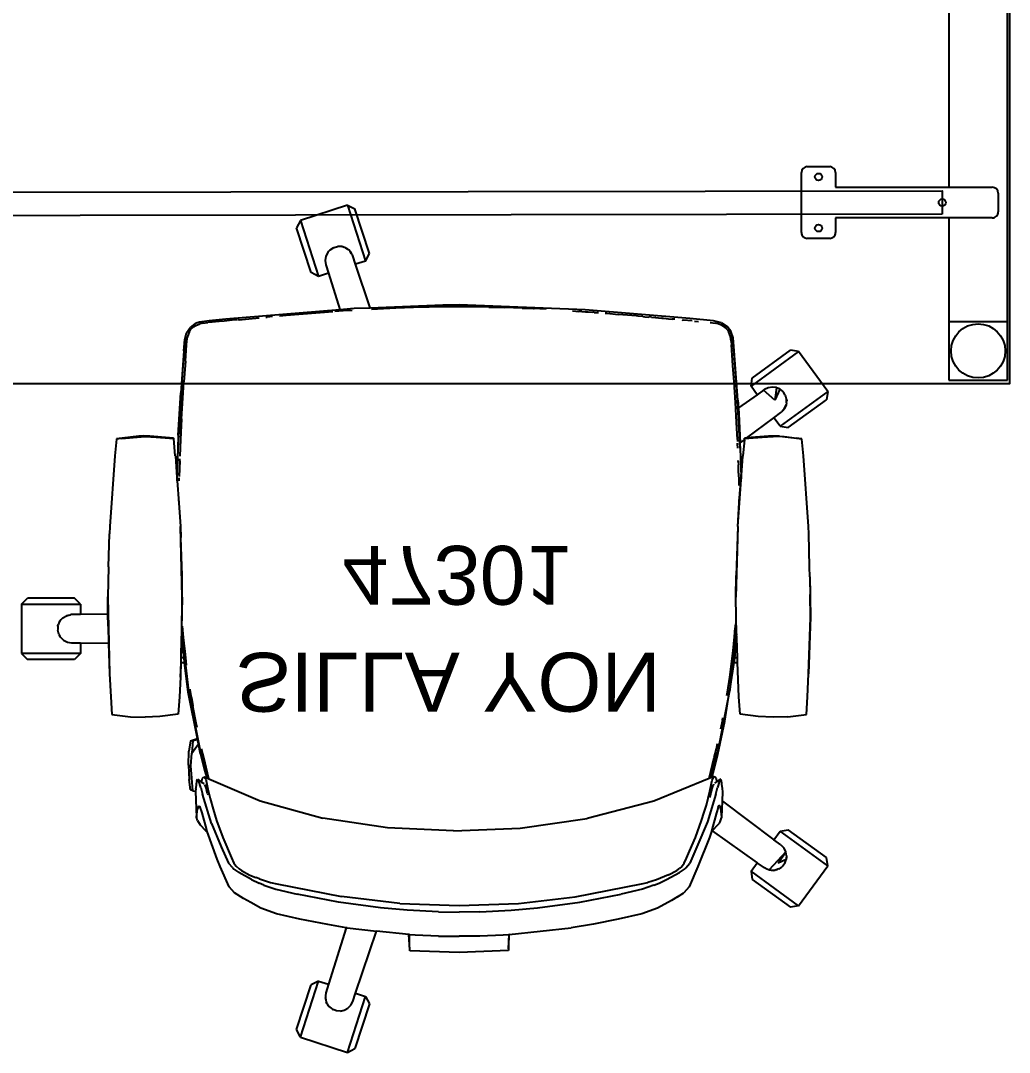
# Model space of a CAD drawing. Header units: millimetres. Extents: x 151130 to 215929, y 2134 to 34533.
# Drawn here: x 156566 to 157405, y 31315 to 32192 of the extents above; entities that cross this region are included whole.
import ezdxf

# ---------------------------------------------------------------- set-up
doc = ezdxf.new("R2010")
doc.units = ezdxf.units.MM
for name, color, linetype in [('2D', 7, 'Continuous'), ('MUEBLES', 8, 'Continuous'), ('OH CUBIERTA', 3, 'Continuous'), ('OH!-Furniture', 7, 'Continuous')]:
    doc.layers.add(name, color=color, linetype=linetype)
doc.styles.add('Arial', font='arial.ttf')

# ---------------------------------------------------------------- blocks, each defined once
blk = doc.blocks.new('CUR25.210120')
at = {"layer": 'OH CUBIERTA'}
blk.add_lwpolyline([(0, 0), (0, 1200), (2100, 1200), (2100, 0)], close=True, dxfattribs=at)
blk = doc.blocks.new('SP.LI.5LTD.120')
at = {"layer": '2D'}
for p, q in [((5, -597), (5, 597)), ((5, 597), (55, 597)), ((55, 597), (55, 459)), ((55, 547), (5, 547)), ((156, 476.5), (175, 476.5)), ((151, 459), (151, 471.5)), ((180, 471.5), (180, 420.5)), ((18, 459), (151, 459)), ((13, 438), (13, 454)), ((151, 433), (18, 433)), ((55, 433), (55, 164)), ((151, 420.5), (151, 433)), ((175, 415.5), (156, 415.5)), ((151, 164), (151, 176.5)), ((156, 181.5), (175, 181.5)), ((180, 176.5), (180, 125.5)), ((13, 143), (13, 159)), ((18, 164), (151, 164)), ((151, 138), (18, 138)), ((55, 138), (55, -138)), ((151, 125.5), (151, 138)), ((175, 120.5), (156, 120.5)), ((175, -120.5), (156, -120.5)), ((151, -125.5), (151, -138)), ((180, -176.5), (180, -125.5)), ((151, -138), (18, -138)), ((13, -143), (13, -159)), ((18, -164), (151, -164)), ((55, -164), (55, -433)), ((151, -164), (151, -176.5)), ((156, -181.5), (175, -181.5)), ((151, -420.5), (151, -433)), ((175, -415.5), (156, -415.5)), ((180, -471.5), (180, -420.5)), ((13, -438), (13, -454)), ((151, -433), (18, -433)), ((18, -459), (151, -459)), ((55, -459), (55, -597)), ((151, -459), (151, -471.5)), ((156, -476.5), (175, -476.5)), ((55, -547), (5, -547)), ((55, -597), (5, -597))]:
    blk.add_line(p, q, dxfattribs=at)
at = {"layer": '2D', "extrusion": (0, 0, -1)}
for centre, major_axis, start_param, end_param in [((30, 572), (16.26, 16.26), -0.785398, 5.497787), ((156, -125.5), (-3.54, 3.54), 5.497787, 7.068583), ((175, -125.5), (3.54, 3.54), -0.785398, 0.785398), ((165.5, -129.25), (2.12, 2.12), 2.356194490192319, 8.639379797371905), ((18, -143), (-3.54, 3.54), 5.497787, 7.068583), ((60.5, -151), (2.12, 2.12), 2.356194490192319, 8.639379797371905), ((18, -159), (3.54, 3.54), 2.356194, 3.926991), ((165.5, -172.75), (2.12, 2.12), 2.356194490192319, 8.639379797371905), ((156, -176.5), (3.54, 3.54), 2.356194, 3.926991), ((175, -176.5), (-3.54, 3.54), 2.356194, 3.926991), ((156, -420.5), (-3.54, 3.54), 5.497787, 7.068583), ((175, -420.5), (3.54, 3.54), -0.785398, 0.785398), ((165.5, -424.25), (2.12, 2.12), 2.356194490192319, 8.639379797371905), ((18, -438), (-3.54, 3.54), 5.497787, 7.068583), ((60.5, -446), (2.12, 2.12), 2.356194490192319, 8.639379797371905), ((18, -454), (3.54, 3.54), 2.356194, 3.926991), ((156, -471.5), (3.54, 3.54), 2.356194, 3.926991), ((165.5, -467.75), (2.12, 2.12), 2.356194490192319, 8.639379797371905), ((175, -471.5), (-3.54, 3.54), 2.356194, 3.926991), ((30, -572), (-16.26, 16.26), 0.785398, 7.068583)]:
    blk.add_ellipse(centre, major_axis=major_axis, ratio=1, start_param=start_param, end_param=end_param, dxfattribs=at)
at = {"layer": '2D'}
for centre, major_axis, start_param, end_param in [((156, 471.5), (-3.54, 3.54), -0.785398, 0.785398), ((175, 471.5), (3.54, 3.54), 5.497787, 7.068583), ((165.5, 467.75), (-2.12, 2.12), -0.785398, 5.497787), ((18, 454), (-3.54, 3.54), -0.785398, 0.785398), ((60.5, 446), (-2.12, 2.12), -0.785398, 5.497787), ((18, 438), (3.54, 3.54), 2.356194, 3.926991), ((165.5, 424.25), (-2.12, 2.12), -0.785398, 5.497787), ((156, 420.5), (3.54, 3.54), 2.356194, 3.926991), ((175, 420.5), (-3.54, 3.54), 2.356194, 3.926991), ((156, 176.5), (-3.54, 3.54), -0.785398, 0.785398), ((165.5, 172.75), (-2.12, 2.12), -0.785398, 5.497787), ((175, 176.5), (3.54, 3.54), 5.497787, 7.068583), ((18, 159), (-3.54, 3.54), -0.785398, 0.785398), ((60.5, 151), (-2.12, 2.12), -0.785398, 5.497787), ((18, 143), (3.54, 3.54), 2.356194, 3.926991), ((165.5, 129.25), (-2.12, 2.12), -0.785398, 5.497787), ((156, 125.5), (3.54, 3.54), 2.356194, 3.926991), ((175, 125.5), (-3.54, 3.54), 2.356194, 3.926991)]:
    blk.add_ellipse(centre, major_axis=major_axis, ratio=1, start_param=start_param, end_param=end_param, dxfattribs=at)
blk = doc.blocks.new('SILLA YON')
for p, q in [((25.78, 279.42), (59.76, 304.11)), ((59.76, 304.11), (66.74, 303)), ((59.76, 304.11), (89.15, 263.66)), ((66.74, 303), (90.25, 270.64)), ((432, 270.64), (455.51, 303)), ((462.5, 304.11), (433.11, 263.66)), ((462.5, 304.11), (455.51, 303)), ((462.5, 304.11), (496.48, 279.42)), ((222.88, 287.65), (270.67, 289.37)), ((263.3, 289.18), (222.88, 287.65)), ((270.67, 289.37), (263.3, 289.18)), ((270.67, 289.37), (290.15, 289.32)), ((305.09, 288.98), (270.67, 289.37)), ((305.09, 288.98), (290.15, 289.32)), ((186.3, 270.25), (188.24, 285.99)), ((188.24, 285.99), (203.16, 286.94)), ((203.16, 286.94), (222.88, 287.65)), ((305.09, 288.98), (313.69, 288.75)), ((313.69, 288.75), (341.81, 288.03)), ((341.81, 288.03), (348.09, 287.82)), ((348.09, 287.82), (407.86, 283.45)), ((407.86, 283.45), (422.07, 282.07)), ((422.07, 282.07), (424.03, 267.22)), ((422.07, 282.07), (422.27, 282.01)), ((422.27, 282.01), (422.48, 281.95)), ((422.48, 281.95), (423.1, 277.63)), ((25.78, 279.42), (24.67, 272.44)), ((48.19, 240.08), (24.67, 272.44)), ((25.78, 279.42), (55.17, 238.97)), ((424.81, 263.08), (423.1, 277.63)), ((496.48, 279.42), (467.09, 238.97)), ((474.07, 240.08), (497.58, 272.44)), ((496.48, 279.42), (497.58, 272.44)), ((71.61, 268.6), (56.3, 254.43)), ((57.12, 262.65), (58.45, 264.55)), ((58.45, 264.55), (58.96, 265.33)), ((58.96, 265.33), (59.1, 265.48)), ((59.27, 265.62), (59.1, 265.48)), ((61.4, 267.3), (59.27, 265.62)), ((61.56, 267.48), (61.4, 267.3)), ((61.83, 267.65), (61.56, 267.48)), ((61.83, 267.65), (65.06, 268.93)), ((65.06, 268.93), (62.1, 261.89)), ((62.1, 261.89), (71.61, 268.6)), ((67.17, 269.13), (65.06, 268.93)), ((65.06, 268.93), (65.92, 269.11)), ((65.92, 269.11), (67.17, 269.13)), ((68.15, 269.22), (67.17, 269.13)), ((68.15, 269.22), (71.61, 268.6)), ((71.61, 268.6), (74.87, 266.99)), ((77.47, 264.43), (74.87, 266.99)), ((77.47, 264.43), (81.94, 258.42)), ((81.94, 258.42), (89.15, 263.66)), ((89.15, 263.66), (90.25, 270.64)), ((186.3, 270.25), (185.93, 257.82)), ((424.03, 267.22), (424.29, 257.83)), ((424.81, 263.08), (424.81, 253.85)), ((433.11, 263.66), (432, 270.64)), ((433.11, 263.66), (440.31, 258.42)), ((440.31, 258.42), (444.78, 264.43)), ((444.78, 264.43), (445.4, 265.11)), ((446.4, 265.92), (445.4, 265.11)), ((446.4, 265.92), (448.11, 267.41)), ((448.16, 267.36), (446.4, 265.92)), ((448.11, 267.41), (451.3, 268.85)), ((451.34, 268.73), (448.16, 267.36)), ((452.97, 269.14), (451.3, 268.85)), ((452.97, 269.14), (451.34, 268.73)), ((452.97, 269.14), (453.72, 269.14)), ((453.72, 269.14), (454.77, 269.26)), ((453.72, 269.14), (456.23, 269.12)), ((456.23, 269.12), (454.77, 269.26)), ((464.66, 263.51), (455.38, 259.2)), ((456.23, 269.12), (458.45, 268.44)), ((458.45, 268.44), (459.35, 268.2)), ((459.55, 268.1), (459.35, 268.2)), ((459.55, 268.1), (461.98, 266.49)), ((461.98, 266.49), (462.2, 266.39)), ((462.44, 266.18), (462.2, 266.39)), ((464.66, 263.51), (462.44, 266.18)), ((464.66, 263.51), (465.09, 262.74)), ((464.66, 263.51), (465.5, 261.57)), ((56.09, 259.55), (55.86, 257.88)), ((56.24, 254.4), (55.86, 257.88)), ((55.98, 257.88), (56.09, 259.55)), ((56.3, 254.43), (55.98, 257.88)), ((56.33, 260.27), (56.09, 259.55)), ((56.24, 254.4), (56.45, 253.9)), ((56.3, 254.43), (56.45, 253.9)), ((57.07, 262.48), (56.33, 260.27)), ((56.33, 260.27), (56.54, 261.3)), ((57.07, 262.48), (56.54, 261.3)), ((57.07, 262.48), (57.12, 262.65)), ((114.55, 214.64), (81.94, 258.42)), ((185.93, 257.82), (186.44, 245.18)), ((423.2, 235.45), (440.31, 258.42)), ((423.91, 248.44), (424.29, 257.83)), ((465.89, 260.66), (455.38, 259.2)), ((455.38, 259.2), (463.78, 249.7)), ((465.09, 262.74), (465.5, 261.57)), ((465.5, 261.57), (465.89, 260.66)), ((466.37, 257.18), (465.84, 253.57)), ((465.89, 260.66), (466.37, 257.18)), ((56.45, 253.9), (56.88, 252.36)), ((56.88, 252.36), (58.05, 250.31)), ((58.05, 250.31), (62.37, 244.21)), ((422.65, 233.53), (423.91, 248.44)), ((424.81, 253.85), (423.2, 235.45)), ((463.78, 249.7), (459.88, 244.21)), ((463.78, 249.7), (464.21, 250.31)), ((465.84, 253.57), (464.21, 250.31)), ((55.17, 238.97), (48.19, 240.08)), ((55.17, 238.97), (62.37, 244.21)), ((89.45, 205.99), (62.37, 244.21)), ((186.44, 245.18), (188.52, 229.68)), ((459.88, 244.21), (448.62, 228.31)), ((459.88, 244.21), (467.09, 238.97)), ((467.09, 238.97), (474.07, 240.08)), ((188.52, 229.68), (203.31, 228.68)), ((203.31, 228.68), (232.46, 227.63)), ((347.94, 227.79), (407.72, 232.12)), ((347.94, 227.79), (368.12, 229.01)), ((368.12, 229.01), (375.95, 229.48)), ((368.12, 229.01), (369.52, 229)), ((369.52, 229), (369.75, 229)), ((369.75, 229), (370.91, 228.98)), ((372.56, 228.95), (370.91, 228.98)), ((375.95, 229.48), (388.49, 230.52)), ((386.67, 228.65), (382.77, 228.75)), ((393.19, 228.45), (386.67, 228.65)), ((388.49, 230.52), (390.49, 230.69)), ((389.89, 230.51), (388.49, 230.52)), ((414.43, 229.79), (389.89, 230.51)), ((407.76, 230.37), (389.89, 230.51)), ((390.49, 230.69), (407.72, 232.12)), ((407.76, 230.37), (390.49, 230.69)), ((393.19, 228.45), (400.37, 228.25)), ((403.18, 228.15), (400.37, 228.25)), ((403.18, 228.15), (404.08, 228.12)), ((408.11, 232.15), (407.72, 232.12)), ((407.76, 230.37), (419.01, 229.82)), ((421.7, 233.44), (408.11, 232.15)), ((414.43, 229.79), (435.74, 228.69)), ((419.01, 229.82), (421.7, 233.44)), ((443.73, 228.62), (419.01, 229.82)), ((421.7, 233.44), (422.65, 233.53)), ((422.65, 233.53), (423.04, 233.56)), ((423.2, 235.45), (423.04, 233.56)), ((435.74, 228.69), (468.53, 226.74)), ((448.62, 228.31), (443.73, 228.62)), ((455.23, 227.91), (448.62, 228.31)), ((455.23, 227.91), (497.12, 224.81)), ((208.4, 220.84), (155.7, 210.41)), ((182.52, 216.78), (208.4, 220.84)), ((207.33, 219.02), (219.94, 220.92)), ((208.4, 220.84), (208.55, 220.89)), ((208.55, 220.89), (232.41, 224.64)), ((209.58, 220.99), (208.55, 220.89)), ((256.91, 226.76), (209.58, 220.99)), ((219.94, 220.92), (220.11, 220.94)), ((220.11, 220.94), (242.43, 223.77)), ((232.41, 224.64), (232.46, 227.63)), ((232.41, 224.64), (236.04, 225.22)), ((232.46, 227.63), (236.47, 227.49)), ((236.04, 225.22), (236.43, 225.26)), ((236.47, 227.49), (236.43, 225.26)), ((236.43, 225.26), (252.98, 226.9)), ((236.47, 227.49), (252.98, 226.9)), ((242.43, 223.77), (254.25, 224.91)), ((252.98, 226.9), (256.91, 226.76)), ((254.25, 224.91), (257.88, 225.28)), ((256.91, 226.76), (271.22, 226.25)), ((257.88, 225.28), (258.96, 225.37)), ((258.96, 225.37), (265.18, 225.97)), ((271.22, 226.25), (288.07, 226.2)), ((347.94, 227.79), (288.07, 226.2)), ((288.07, 226.2), (306.25, 226.42)), ((347.94, 227.79), (306.25, 226.42)), ((414.59, 227.7), (418.11, 227.56)), ((418.11, 227.56), (418.82, 227.53)), ((421.85, 227.4), (420.01, 227.48)), ((421.89, 227.4), (421.85, 227.4)), ((421.89, 227.4), (436.17, 226.71)), ((436.17, 226.71), (453.29, 225.76)), ((453.29, 225.76), (453.35, 225.75)), ((453.35, 225.75), (470.79, 224.64)), ((468.53, 226.74), (498.18, 224.45)), ((470.79, 224.64), (484.63, 223.67)), ((484.63, 223.67), (502.22, 222.3)), ((497.12, 224.81), (508.16, 223.86)), ((507.3, 222.6), (498.18, 224.45)), ((505.22, 222.06), (502.22, 222.3)), ((505.22, 222.06), (509.19, 221.46)), ((509.19, 221.46), (507.3, 222.6)), ((508.16, 223.86), (513.79, 221.83)), ((509.28, 221.45), (509.19, 221.46)), ((509.28, 221.45), (512.93, 220.22)), ((515.49, 218.65), (512.93, 220.22)), ((513.79, 221.83), (517.75, 218.76)), ((89.74, 206.4), (94.59, 210.95)), ((94.59, 210.95), (96.08, 212.33)), ((96.08, 212.33), (97.01, 212.9)), ((97.01, 212.9), (99.77, 213.75)), ((99.77, 213.75), (101.15, 214.17)), ((101.15, 214.17), (114.55, 214.64)), ((101.15, 214.17), (106.08, 213.63)), ((109.38, 211.08), (104.73, 209.7)), ((110.54, 212.52), (106.08, 213.63)), ((109.38, 211.08), (111.14, 212.02)), ((110.54, 212.52), (111.14, 212.02)), ((114.55, 214.64), (122.83, 214.93)), ((120.65, 209.07), (126.27, 210.57)), ((122.83, 214.93), (125.08, 214.71)), ((125.08, 214.71), (125.44, 214.68)), ((125.44, 214.68), (129.21, 214.34)), ((131.71, 212.19), (126.27, 210.57)), ((129.21, 214.34), (130.29, 214.17)), ((130.29, 214.17), (131.95, 213.89)), ((133.22, 213.24), (130.98, 209.79)), ((131.71, 212.19), (131.9, 212.27)), ((132.12, 212.36), (131.9, 212.27)), ((131.95, 213.89), (132.94, 213.39)), ((132.26, 212.43), (132.12, 212.36)), ((132.43, 212.52), (132.26, 212.43)), ((133.22, 213.24), (132.43, 212.52)), ((132.94, 213.39), (133.08, 213.31)), ((133.08, 213.31), (133.22, 213.24)), ((147.3, 208.36), (155.7, 210.41)), ((150.79, 209.84), (154.57, 210.75)), ((154.57, 210.75), (182.52, 216.78)), ((159.18, 209.59), (163.76, 210.64)), ((183.36, 214.73), (175.92, 213.19)), ((183.36, 214.73), (185.46, 215.17)), ((204.31, 218.48), (207.33, 219.02)), ((515.49, 218.65), (517.33, 216.79)), ((517.33, 216.79), (518.79, 214.45)), ((521.07, 213.9), (517.75, 218.76)), ((518.79, 214.45), (519.96, 211.21)), ((519.96, 211.21), (520.52, 208.5)), ((521.07, 213.9), (522.68, 207.1)), ((83.93, 203.74), (59.2, 193.98)), ((97.24, 201.93), (75.91, 193.13)), ((88.95, 205.3), (83.93, 203.74)), ((88.95, 205.3), (89.45, 205.99)), ((90.21, 205.69), (88.95, 205.3)), ((89.45, 205.99), (89.74, 206.4)), ((104.73, 209.7), (90.21, 205.69)), ((120.65, 209.07), (97.24, 201.93)), ((111.37, 201.08), (123.19, 204.04)), ((133.79, 203.44), (114.73, 156.57)), ((118.66, 204.06), (117.7, 203.78)), ((121.37, 204.85), (118.66, 204.06)), ((123.84, 205.58), (121.37, 204.85)), ((123.19, 204.04), (129.85, 205.43)), ((123.84, 205.58), (124.57, 205.8)), ((124.57, 205.8), (127.91, 206.99)), ((127.91, 206.99), (128.17, 207.07)), ((128.17, 207.07), (128.9, 207.35)), ((128.9, 207.35), (129, 207.39)), ((129, 207.39), (129.06, 207.42)), ((129.85, 205.43), (132.6, 206.12)), ((130.98, 209.79), (129.86, 208.06)), ((133.84, 209.28), (130.98, 209.79)), ((132.6, 206.12), (133.74, 206.58)), ((133.74, 206.58), (135.54, 207.76)), ((133.79, 203.44), (151.67, 207.81)), ((134.4, 204.96), (133.79, 203.44)), ((133.84, 209.28), (135.06, 208.42)), ((134.4, 204.96), (147.3, 208.36)), ((134.71, 205.71), (134.4, 204.96)), ((135.54, 207.76), (134.71, 205.71)), ((134.71, 205.71), (138.87, 206.83)), ((135.54, 207.76), (135.06, 208.42)), ((138.87, 206.83), (150.79, 209.84)), ((151.67, 207.81), (159.18, 209.59)), ((521.13, 204.36), (520.52, 208.5)), ((522.68, 207.1), (524.56, 187.04)), ((59.2, 193.98), (41.82, 186.39)), ((75.91, 193.13), (62.03, 187.01)), ((83.76, 191.74), (98.26, 197.04)), ((98.26, 197.04), (105.35, 199.24)), ((105.35, 199.24), (111.37, 201.08)), ((522.41, 190.9), (522.07, 194.49)), ((41.82, 186.39), (36.94, 182.02)), ((58.03, 183.56), (62.03, 187.01)), ((62.1, 182.35), (66.3, 184.26)), ((66.3, 184.26), (72.07, 186.74)), ((72.07, 186.74), (83.76, 191.74)), ((522.59, 188.98), (523.3, 181.45)), ((524.56, 187.04), (532.1, 98.1)), ((33.43, 176.63), (30.27, 171.49)), ((33.43, 176.63), (36.94, 182.02)), ((48.09, 167.38), (54.15, 178.19)), ((52.01, 168.93), (55.84, 175.92)), ((54.15, 178.19), (57, 182.45)), ((55.84, 175.92), (57.85, 178.65)), ((57, 182.45), (58.03, 183.56)), ((59.01, 179.85), (57.85, 178.65)), ((59.01, 179.85), (62.1, 182.35)), ((523.38, 180.56), (523.3, 181.45)), ((30.27, 171.49), (23.83, 159.49)), ((44.99, 161.04), (48.09, 167.38)), ((52.01, 168.93), (47.85, 158.71)), ((523.93, 174.36), (524.13, 172)), ((524.43, 168.87), (524.13, 172)), ((524.76, 164.8), (524.43, 168.87)), ((23.83, 159.49), (19.09, 146.28)), ((43.31, 156.54), (44.99, 161.04)), ((47.85, 158.71), (45.71, 151.31)), ((524.88, 163.6), (524.76, 164.8)), ((524.88, 163.6), (524.93, 163.36)), ((524.93, 163.36), (524.91, 163.27)), ((525.15, 160.4), (524.91, 163.27)), ((525.36, 158.16), (525.15, 160.4)), ((525.36, 158.16), (525.41, 157.89)), ((525.65, 154.65), (525.41, 157.89)), ((43.31, 156.54), (39.96, 146.95)), ((44.44, 145.91), (45.71, 151.31)), ((114.73, 156.57), (99.88, 99.93)), ((525.65, 154.65), (525.89, 152.47)), ((525.89, 152.47), (525.87, 152.38)), ((526.15, 148.97), (525.87, 152.38)), ((526.32, 147.22), (526.15, 148.97)), ((19.09, 146.28), (14.44, 126.31)), ((33.45, 89.79), (44.44, 145.91)), ((39.96, 146.95), (35.71, 128.81)), ((526.35, 147.09), (526.32, 147.22)), ((526.35, 147.09), (526.64, 143.32)), ((526.64, 143.32), (526.79, 141.74)), ((526.79, 141.74), (527.14, 137.69)), ((527.14, 137.69), (528.12, 126.43)), ((14.44, 126.31), (10.25, 105.25)), ((28.97, 93.58), (35.71, 128.81)), ((529.04, 116.56), (528.12, 126.43)), ((529.04, 116.56), (529.01, 116.39)), ((529.11, 115.22), (529.01, 116.39)), ((10.25, 105.25), (7.07, 86.18)), ((529.83, 105.98), (529.58, 109.65)), ((529.83, 105.98), (529.95, 104.05)), ((91.86, 43.05), (99.88, 99.93)), ((530.18, 100.83), (529.95, 104.05)), ((530.18, 100.83), (530.2, 100.72)), ((530.19, 100.68), (530.2, 100.72)), ((530.32, 98.47), (530.19, 100.68)), ((530.56, 95.47), (530.32, 98.47)), ((532.1, 98.1), (536.18, -8.78)), ((24.16, 57.83), (28.97, 93.58)), ((27.85, 41.75), (33.45, 89.79)), ((530.56, 95.47), (530.69, 92.91)), ((530.87, 90.32), (530.69, 92.91)), ((530.87, 90.32), (530.89, 90.22)), ((530.88, 90.18), (530.89, 90.22)), ((531.06, 87.34), (530.88, 90.18)), ((1.38, 33.78), (7.07, 86.18)), ((532.53, 65.05), (532.79, 59.68)), ((22.18, 35.32), (24.16, 57.83)), ((532.79, 59.68), (533.05, 54.94)), ((533.04, 54.32), (533.05, 54.94)), ((533.26, 49.9), (533.04, 54.32)), ((533.26, 49.9), (533.29, 49.66)), ((533.28, 49.58), (533.29, 49.66)), ((533.3, 48.94), (533.28, 49.58)), ((533.5, 44.72), (533.3, 48.94)), ((533.5, 44.72), (534.03, 29.8)), ((20.73, 8.78), (22.18, 35.32)), ((26.05, -8.83), (27.85, 41.75)), ((89.36, -13.47), (91.86, 43.05)), ((-12.2, 33.01), (-13.99, -8.78)), ((-11.48, 33.11), (-12.2, 33.01)), ((-10.82, 33.13), (-11.48, 33.11)), ((-10.82, 33.13), (1.38, 33.78)), ((-7.54, 33.2), (-10.82, 33.13)), ((0.71, 33.32), (-7.54, 33.2)), ((0.94, 28.58), (0.11, 8.78)), ((1.21, 33.33), (0.71, 33.32)), ((1.21, 33.33), (0.94, 28.58)), ((1.33, 33.34), (1.21, 33.33)), ((1.38, 33.78), (1.33, 33.34)), ((534.36, 16.37), (534.03, 29.8)), ((0.11, 8.78), (-0.11, -8.78)), ((20.73, 8.78), (20.37, -8.78)), ((534.36, 16.37), (534.56, 2.93)), ((534.56, 2.93), (534.59, -0.1)), ((534.59, -0.1), (534.61, -3.12)), ((534.61, -3.12), (534.62, -6.15)), ((534.62, -6.15), (534.62, -8.89)), ((-13.99, -8.78), (-12.4, -50.59)), ((0.11, -26.34), (-0.11, -8.78)), ((20.73, -26.34), (20.37, -8.78)), ((27.79, -59.18), (26.05, -8.83)), ((89.36, -13.52), (89.36, -13.47)), ((89.36, -13.52), (92, -69.45)), ((534.61, -14.65), (534.59, -17.68)), ((534.62, -11.63), (534.61, -14.65)), ((534.62, -8.89), (534.62, -11.63)), ((536.11, -22.7), (536.18, -8.78)), ((533.79, -84.17), (536.11, -22.7)), ((534.56, -20.71), (534.36, -34.15)), ((534.59, -17.68), (534.56, -20.71)), ((0.11, -26.34), (0.94, -46.14)), ((20.73, -26.34), (22.18, -52.88)), ((534.36, -34.15), (534.03, -47.57)), ((-12.4, -50.59), (-11.48, -50.67)), ((-11.48, -50.67), (-6.41, -50.78)), ((-11.48, -50.67), (1.38, -51.34)), ((-6.41, -50.78), (0.71, -50.88)), ((0.71, -50.88), (1.21, -50.89)), ((0.94, -46.14), (1.21, -50.89)), ((1.21, -50.89), (1.33, -50.89)), ((1.33, -50.89), (1.38, -51.34)), ((1.38, -51.34), (4.36, -78.8)), ((534.03, -47.57), (533.5, -62.5)), ((22.18, -52.88), (24.16, -75.39)), ((27.79, -59.18), (33.59, -108.54)), ((92, -69.45), (100.17, -124.48)), ((533.5, -62.5), (532.36, -83.27)), ((-48.37, -96.62), (4.36, -78.8)), ((7.07, -103.74), (4.36, -78.8)), ((24.16, -75.39), (28.97, -111.14)), ((-57.42, -84.94), (-95.46, -97.3)), ((-51.12, -88.15), (-57.42, -84.94)), ((533.27, -98.01), (533.79, -84.17)), ((533.79, -84.17), (570.62, -96.62)), ((573.38, -88.15), (579.68, -84.94)), ((579.68, -84.94), (617.72, -97.3)), ((-98.67, -103.6), (-51.12, -88.15)), ((-48.37, -96.62), (-51.12, -88.15)), ((573.38, -88.15), (570.62, -96.62)), ((620.93, -103.6), (573.38, -88.15)), ((-98.67, -103.6), (-95.46, -97.3)), ((-85.69, -143.55), (-98.67, -103.6)), ((-62.59, -105.7), (-61.24, -103.31)), ((-61.24, -103.31), (-58.69, -100.7)), ((-58.69, -100.7), (-55.46, -99.02)), ((-55.46, -99.02), (-48.37, -96.62)), ((7.22, -104.62), (-40.89, -119.63)), ((7.07, -103.74), (7.22, -104.62)), ((7.22, -104.62), (9.84, -120.34)), ((531.47, -99.49), (531.05, -107.19)), ((532.62, -106.85), (533.27, -98.01)), ((570.62, -96.62), (577.71, -99.02)), ((577.71, -99.02), (578.55, -99.4)), ((578.55, -99.4), (579.63, -100.09)), ((581.58, -101.27), (579.63, -100.09)), ((579.63, -100.09), (581.55, -101.33)), ((581.55, -101.33), (582.65, -102.2)), ((581.58, -101.27), (582.65, -102.2)), ((582.65, -102.2), (583.31, -103.17)), ((583.94, -103.86), (583.31, -103.17)), ((583.31, -103.17), (583.83, -103.93)), ((584.73, -105.35), (583.83, -103.93)), ((584.73, -105.35), (583.94, -103.86)), ((620.93, -103.6), (607.95, -143.55)), ((620.93, -103.6), (617.72, -97.3)), ((-63.58, -109.43), (-63.12, -107.37)), ((-63.58, -109.43), (-63.48, -108.56)), ((-63.58, -109.43), (-63.35, -112.9)), ((-63.48, -108.56), (-63.12, -107.37)), ((-63.35, -112.9), (-63.28, -113.21)), ((-63.16, -113.42), (-63.28, -113.21)), ((-63.16, -113.42), (-62.22, -115.97)), ((-63.12, -107.37), (-62.9, -106.41)), ((-62.9, -106.41), (-62.59, -105.7)), ((28.97, -111.14), (35.71, -146.37)), ((44.4, -163.47), (33.59, -108.54)), ((524.35, -206.72), (532.35, -110.02)), ((531.05, -107.19), (530.48, -114.27)), ((532.35, -110.02), (532.62, -106.85)), ((563.15, -119.63), (532.35, -110.02)), ((584.73, -105.35), (584.96, -106.06)), ((584.96, -106.06), (585.39, -107.03)), ((584.96, -106.06), (585.72, -108.45)), ((584.99, -114.74), (585.72, -112.12)), ((585.72, -108.45), (585.39, -107.03)), ((585.72, -108.45), (585.76, -110.78)), ((585.78, -111.91), (585.72, -112.12)), ((585.76, -110.78), (585.8, -111.71)), ((585.78, -111.91), (585.8, -111.71)), ((-62.14, -116.16), (-62.22, -115.97)), ((-62.04, -116.35), (-62.14, -116.16)), ((-61.46, -117.07), (-62.04, -116.35)), ((-60.06, -118.93), (-61.46, -117.07)), ((-60.06, -118.93), (-58.96, -119.89)), ((-58.04, -120.41), (-60.06, -118.93)), ((-58.04, -120.41), (-58.96, -119.89)), ((-57.43, -120.86), (-58.04, -120.41)), ((-57.43, -120.86), (-55.91, -121.6)), ((-57.43, -120.86), (-55.88, -121.48)), ((-52.49, -122.31), (-55.91, -121.6)), ((-55.88, -121.48), (-52.49, -122.24)), ((-50.22, -122.11), (-52.49, -122.31)), ((-50.22, -122.11), (-52.49, -122.24)), ((-48.94, -122.04), (-50.22, -122.11)), ((-48.04, -121.86), (-48.94, -122.04)), ((-40.89, -119.63), (-48.04, -121.86)), ((-38.14, -128.1), (-40.89, -119.63)), ((9.84, -120.34), (14.44, -143.86)), ((530.34, -116.04), (527.14, -155.64)), ((563.15, -119.63), (560.4, -128.1)), ((570.29, -121.86), (563.15, -119.63)), ((573.9, -122.4), (570.29, -121.86)), ((577.49, -121.79), (573.9, -122.4)), ((580.66, -120.25), (577.49, -121.79)), ((581.4, -119.61), (580.66, -120.25)), ((582.98, -118.21), (581.4, -119.61)), ((582.39, -118.85), (581.4, -119.61)), ((582.98, -118.21), (582.39, -118.85)), ((582.98, -118.21), (584.84, -115.27)), ((584.84, -115.27), (584.97, -114.98)), ((584.99, -114.74), (584.97, -114.98)), ((-85.69, -143.55), (-38.14, -128.1)), ((-38.14, -128.1), (-41.35, -134.4)), ((115.02, -177.8), (100.17, -124.48)), ((560.4, -128.1), (563.61, -134.4)), ((607.95, -143.55), (560.4, -128.1)), ((-79.39, -146.76), (-41.35, -134.4)), ((563.61, -134.4), (601.65, -146.76)), ((-85.69, -143.55), (-79.39, -146.76)), ((14.44, -143.86), (19.09, -163.84)), ((39.96, -164.5), (35.71, -146.37)), ((607.95, -143.55), (601.65, -146.76)), ((527.14, -155.68), (526.68, -161.35)), ((19.09, -163.84), (23.83, -177.05)), ((43.43, -174.61), (39.96, -164.5)), ((45.68, -168.87), (44.4, -163.47)), ((43.43, -174.61), (44.99, -178.59)), ((48.6, -178.14), (45.68, -168.87)), ((525.74, -172.82), (525.82, -171.95)), ((525.82, -171.91), (525.85, -171.61)), ((525.82, -171.91), (525.82, -171.95)), ((526.22, -167.07), (525.85, -171.61)), ((23.83, -177.05), (28.48, -185.71)), ((48.09, -184.94), (44.99, -178.59)), ((48.6, -178.14), (49.75, -181.42)), ((51.95, -186.5), (49.75, -181.42)), ((133.54, -221.16), (115.02, -177.8)), ((524.13, -190.06), (525.21, -178.53)), ((28.48, -185.71), (31.91, -191.85)), ((31.91, -191.85), (36.94, -199.58)), ((48.09, -184.94), (54.15, -195.75)), ((55.8, -193.48), (51.95, -186.5)), ((523.62, -195.55), (524.13, -190.09)), ((524.13, -190.06), (524.13, -190.09)), ((36.94, -199.58), (41.82, -203.95)), ((57, -200.01), (54.15, -195.75)), ((57.11, -195.38), (55.8, -193.48)), ((58.02, -200.97), (57, -200.01)), ((59.47, -198.08), (57.11, -195.38)), ((58.02, -200.97), (62.03, -204.57)), ((62.05, -199.92), (59.47, -198.08)), ((66.49, -201.93), (62.05, -199.92)), ((523.07, -201.39), (522.45, -208.14)), ((523.43, -197.57), (523.07, -201.39)), ((523.6, -195.78), (523.49, -196.9)), ((523.62, -195.55), (523.6, -195.78)), ((41.82, -203.95), (59.2, -211.53)), ((75.91, -210.68), (62.03, -204.57)), ((83.76, -209.3), (66.49, -201.93)), ((98.25, -214.6), (83.76, -209.3)), ((522.45, -208.14), (522.05, -212.37)), ((523.03, -220.84), (524.35, -206.72)), ((59.2, -211.53), (65.53, -214.26)), ((65.53, -214.26), (88.92, -222.78)), ((95.75, -218.94), (75.91, -210.68)), ((95.75, -218.94), (120.65, -226.63)), ((107.98, -217.65), (98.25, -214.6)), ((116.8, -220.06), (107.98, -217.65)), ((521.48, -218.54), (521.13, -222.14)), ((522.05, -212.37), (521.48, -218.54)), ((89.89, -224.15), (88.92, -222.78)), ((88.92, -222.78), (90.21, -223.24)), ((94.59, -228.5), (89.89, -224.15)), ((104.73, -227.26), (90.21, -223.24)), ((110.55, -229.1), (104.73, -227.26)), ((124.9, -221.96), (116.8, -220.06)), ((121.37, -222.4), (119.98, -221.99)), ((126.27, -228.13), (120.65, -226.63)), ((121.37, -222.4), (124.57, -223.36)), ((128.89, -224.89), (124.57, -223.36)), ((133.24, -223.82), (124.9, -221.96)), ((130.91, -227.36), (129.54, -225.32)), ((130.91, -227.36), (134.28, -226.67)), ((133.23, -230.8), (130.91, -227.36)), ((133.24, -223.82), (135.44, -225.62)), ((134.08, -222.42), (133.54, -221.16)), ((133.54, -221.16), (151.67, -225.58)), ((148.34, -226.17), (134.08, -222.42)), ((134.36, -223.08), (134.08, -222.42)), ((134.28, -226.67), (135.44, -225.62)), ((140.88, -224.91), (134.36, -223.08)), ((135.44, -225.62), (134.36, -223.08)), ((154.57, -228.3), (140.88, -224.91)), ((148.34, -226.17), (151.69, -227)), ((151.67, -225.58), (159.02, -227.33)), ((154.93, -227.78), (151.69, -227)), ((154.93, -227.78), (155.7, -227.96)), ((159.02, -227.33), (159.18, -227.37)), ((520.52, -226.28), (519.98, -228.93)), ((520.52, -226.28), (521.13, -222.14)), ((521.9, -229.25), (523.03, -220.84)), ((98.39, -230.85), (94.59, -228.5)), ((98.39, -230.85), (101.15, -231.73)), ((101.15, -231.73), (108.18, -230.82)), ((122.83, -232.48), (101.15, -231.73)), ((110.54, -230.07), (108.18, -230.82)), ((110.54, -230.07), (110.55, -229.1)), ((123.07, -232.46), (122.83, -232.48)), ((124.85, -232.3), (123.07, -232.46)), ((123.55, -234.71), (123.07, -232.46)), ((123.55, -234.71), (134.08, -235.71)), ((123.55, -234.71), (124.22, -236.71)), ((124.85, -232.3), (125.44, -232.24)), ((129.21, -231.9), (125.44, -232.24)), ((126.27, -228.13), (131.71, -229.75)), ((131.97, -231.45), (129.21, -231.9)), ((132.43, -230.07), (131.71, -229.75)), ((131.97, -231.45), (133.23, -230.8)), ((133.23, -230.8), (132.43, -230.07)), ((134.08, -235.71), (144.78, -236.41)), ((144.78, -236.41), (155.53, -235.6)), ((154.57, -228.3), (163.43, -230.06)), ((155.53, -235.6), (163.43, -230.06)), ((166.15, -234.71), (155.53, -235.6)), ((155.7, -227.96), (208.4, -238.4)), ((163.43, -230.06), (167.11, -230.79)), ((165.91, -236.71), (167.06, -233.5)), ((165.91, -236.71), (166.15, -234.71)), ((166.15, -234.71), (167.11, -230.79)), ((167.06, -233.5), (167.77, -230.92)), ((167.11, -230.79), (167.77, -230.92)), ((167.77, -230.92), (207.27, -238.74)), ((177.15, -231.24), (180.87, -232.05)), ((180.87, -232.05), (195.44, -234.71)), ((195.84, -234.78), (195.44, -234.71)), ((202.77, -236.05), (195.84, -234.78)), ((202.77, -236.05), (207.33, -236.79)), ((512.93, -238), (515.5, -236.42)), ((515.5, -236.42), (517.32, -234.59)), ((520.79, -232.04), (517.27, -236.8)), ((518.79, -232.22), (517.32, -234.59)), ((518.79, -232.22), (519.98, -228.93)), ((520.79, -232.04), (521.9, -229.25)), ((124.22, -236.71), (133.08, -238.02)), ((145.11, -238.51), (133.08, -238.02)), ((145.11, -238.51), (157.08, -238.15)), ((157.08, -238.15), (157.12, -238.15)), ((165.91, -236.71), (157.12, -238.15)), ((220.1, -245.3), (203.31, -246.23)), ((207.27, -238.74), (232.4, -241.82)), ((207.33, -236.79), (209.86, -237.16)), ((256.7, -244.29), (208.4, -238.4)), ((288.07, -243.76), (220.1, -245.3)), ((220.1, -245.3), (232.46, -244.81)), ((230.21, -240.08), (236.51, -240.79)), ((232.46, -244.81), (232.4, -241.82)), ((232.4, -241.82), (236.42, -242.31)), ((232.46, -244.81), (236.46, -244.65)), ((236.42, -242.31), (236.46, -244.65)), ((236.42, -242.31), (253.1, -244.35)), ((236.46, -244.65), (236.83, -244.63)), ((236.51, -240.79), (242.1, -241.45)), ((236.83, -244.63), (253.1, -244.35)), ((242.1, -241.45), (244.09, -241.64)), ((244.09, -241.64), (253.6, -242.71)), ((253.1, -244.35), (256.7, -244.29)), ((253.6, -242.71), (263.27, -243.51)), ((256.7, -244.29), (288.07, -243.76)), ((288.07, -243.76), (306.25, -243.97)), ((288.07, -243.76), (347.94, -245.34)), ((306.25, -243.97), (338.48, -244.93)), ((347.94, -245.34), (338.48, -244.93)), ((368.02, -246.8), (347.94, -245.34)), ((421.88, -245.18), (407.78, -245.76)), ((439.43, -244.32), (421.88, -245.18)), ((425.61, -247.14), (461.47, -245.06)), ((468.51, -244.3), (426.66, -246.79)), ((439.43, -244.32), (457, -243.31)), ((457, -243.31), (470.79, -242.42)), ((497.12, -242.37), (461.47, -245.06)), ((468.51, -244.3), (480.33, -243.44)), ((488.48, -241.16), (470.79, -242.42)), ((480.33, -243.44), (498.18, -242.01)), ((488.48, -241.16), (502.18, -240.08)), ((497.12, -242.37), (506.66, -241.62)), ((498.18, -242.01), (507.3, -240.15)), ((502.18, -240.08), (502.22, -240.08)), ((502.22, -240.08), (505.22, -239.83)), ((505.22, -239.83), (508.69, -239.32)), ((506.66, -241.62), (512.43, -240.09)), ((507.3, -240.15), (508.69, -239.32)), ((509.21, -239.24), (508.69, -239.32)), ((512.93, -238), (509.21, -239.24)), ((512.43, -240.09), (517.27, -236.8)), ((188.52, -247.24), (186.44, -262.74)), ((203.31, -246.23), (188.52, -247.24)), ((369.52, -246.78), (368.02, -246.8)), ((386.78, -248.16), (368.02, -246.8)), ((369.52, -246.78), (369.75, -246.78)), ((369.75, -246.78), (370.55, -246.76)), ((370.55, -246.76), (372.56, -246.73)), ((386.78, -246.43), (387.57, -246.41)), ((386.78, -248.16), (414.41, -247.35)), ((389.87, -248.38), (386.78, -248.16)), ((387.57, -246.41), (389.23, -246.36)), ((414.28, -247.66), (389.87, -248.38)), ((407.72, -249.68), (389.87, -248.38)), ((403.82, -245.9), (390.34, -246.33)), ((403.82, -245.9), (403.87, -245.89)), ((403.87, -245.89), (403.9, -245.89)), ((403.9, -245.89), (405.3, -245.85)), ((407.94, -249.7), (407.72, -249.68)), ((407.94, -249.7), (408.11, -249.71)), ((408.11, -249.71), (422.65, -251.09)), ((425.61, -247.14), (414.28, -247.66)), ((414.41, -247.35), (426.66, -246.79)), ((423.91, -266), (422.65, -251.09)), ((423.04, -251.12), (422.65, -251.09)), ((423.04, -251.12), (424.81, -271.4)), ((186.44, -262.74), (185.93, -275.38)), ((424.29, -275.39), (423.91, -266)), ((424.81, -271.4), (424.89, -276.47)), ((186.3, -287.81), (185.93, -275.38)), ((422.64, -295.39), (424.29, -275.39)), ((424.89, -276.47), (424.81, -280.64)), ((188.24, -303.55), (186.3, -287.81)), ((424.81, -280.64), (422.48, -299.51)), ((422.64, -295.39), (422.07, -299.63)), ((203.16, -304.49), (188.24, -303.55)), ((222.85, -305.51), (203.16, -304.49)), ((288.21, -306.99), (222.85, -305.51)), ((248.75, -306.29), (222.85, -305.51)), ((263.3, -306.73), (248.75, -306.29)), ((249.03, -330.27), (248.75, -306.29)), ((313.69, -306.3), (288.21, -306.99)), ((313.69, -306.3), (341.81, -305.59)), ((348.09, -305.38), (341.81, -305.59)), ((407.86, -301.01), (348.09, -305.38)), ((422.07, -299.63), (407.86, -301.01)), ((422.27, -299.57), (422.07, -299.63)), ((422.27, -299.57), (422.48, -299.51)), ((263.3, -306.73), (273.5, -306.84)), ((273.5, -306.84), (273.22, -330.27)), ((273.5, -306.84), (288.21, -306.99)), ((240.13, -330.27), (235.13, -335.27)), ((249.03, -330.27), (240.13, -330.27)), ((240.13, -330.27), (240.13, -380.27)), ((249.12, -337.76), (249.03, -330.27)), ((273.22, -330.27), (273.13, -337.76)), ((282.13, -330.27), (273.22, -330.27)), ((282.13, -330.27), (287.13, -335.27)), ((282.13, -380.27), (282.13, -330.27)), ((235.13, -335.27), (235.13, -375.27)), ((249.72, -341.35), (249.12, -337.76)), ((251.41, -344.58), (249.72, -341.35)), ((272.12, -342.11), (272.71, -339.91)), ((272.71, -339.91), (272.19, -342.13)), ((272.71, -339.91), (273.03, -338.67)), ((273.13, -337.76), (273.03, -338.67)), ((287.13, -335.27), (287.13, -375.27)), ((253.85, -347.12), (251.41, -344.58)), ((254.69, -347.62), (253.85, -347.12)), ((255.72, -348.33), (254.69, -347.62)), ((256.51, -348.7), (254.69, -347.62)), ((256.51, -348.7), (255.72, -348.33)), ((256.51, -348.7), (259.88, -349.56)), ((259.88, -349.56), (260.2, -349.58)), ((260.44, -349.53), (260.2, -349.58)), ((263.35, -349.41), (260.44, -349.53)), ((263.35, -349.41), (263.57, -349.37)), ((263.57, -349.37), (264.44, -349.04)), ((266.64, -348.28), (264.44, -349.04)), ((268.67, -346.82), (266.64, -348.28)), ((266.64, -348.28), (267.89, -347.53)), ((268.67, -346.82), (267.89, -347.53)), ((269.29, -346.38), (268.67, -346.82)), ((269.29, -346.38), (270.36, -345.09)), ((269.29, -346.38), (270.46, -345.17)), ((270.36, -345.09), (272.12, -342.11)), ((270.46, -345.17), (272.19, -342.13)), ((240.13, -380.27), (235.13, -375.27)), ((282.13, -380.27), (287.13, -375.27)), ((282.13, -380.27), (240.13, -380.27))]:
    blk.add_line(p, q)
at = {"color": 1, "style": 'Arial'}
for s, p in [('SILLA YON', (240.69, -198.56)), ('47301', (331.52, -107.79))]:
    blk.add_text(s, height=50, rotation=90, dxfattribs=at).set_placement(p)
blk = doc.blocks.new('MR12')
at = {"layer": 'MUEBLES'}
blk.add_lwpolyline([(-57, -1056.04), (-2069.5, -1059), (-2069.5, -1039), (-57, -1036.04)], close=True, dxfattribs=at)
at = {"xscale": -1}
blk.add_blockref('SP.LI.5LTD.120', (3.5, -600.04), dxfattribs=at)
at = {"layer": 'OH CUBIERTA'}
blk.add_blockref('CUR25.210120', (-2100, -1200), dxfattribs=at)
at = {"layer": 'OH!-Furniture', "xscale": -1, "rotation": 270}
blk.add_blockref('SILLA YON', (-458.27, -1669.15, -3132), dxfattribs=at)

msp = doc.modelspace()

# ---------------------------------------------------------------- block references
at = {"color": 5}
msp.add_blockref('MR12', (157405.04, 33083.3), dxfattribs=at)

doc.saveas('drawing.dxf')
